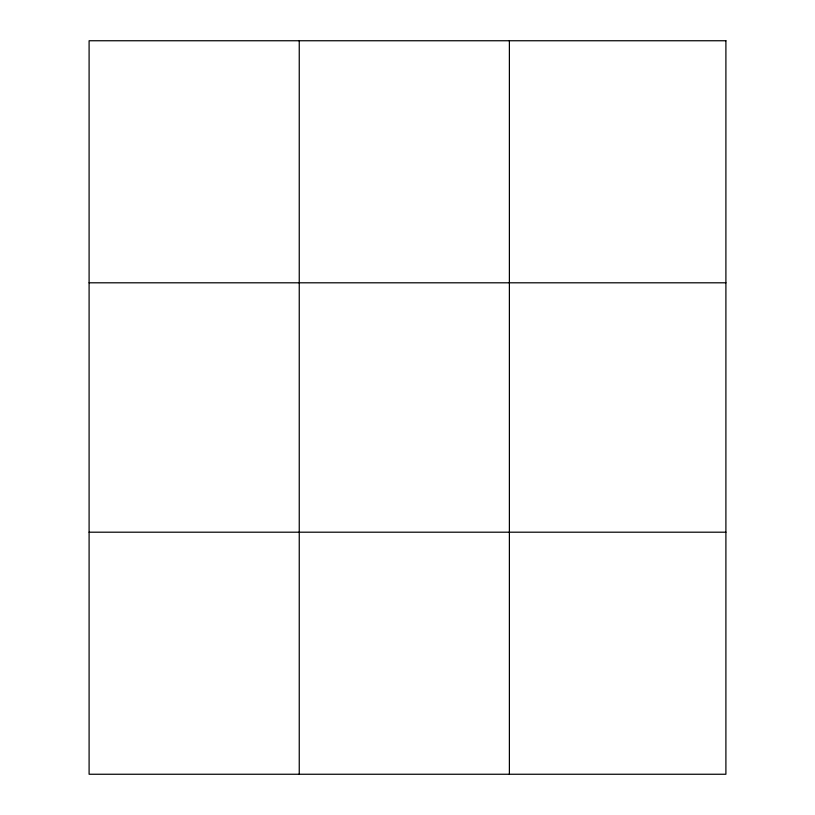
<?xml version="1.0" encoding="UTF-8"?>
<svg xmlns="http://www.w3.org/2000/svg" width="815" height="815" viewBox="0 0 815 815"><rect width="100%" height="100%" fill="white"/><g stroke="black" fill="none" stroke-linecap="round" stroke-linejoin="round"><path stroke-width="1.22" d="M299.248 774.25L299.248 40.75M509.385 774.25L509.385 40.75M89.1 282.805L725.9 282.805M89.1 532.195L725.9 532.195M725.9 40.75L725.9 774.25L89.1 774.25L89.1 40.75L725.9 40.75"/></g></svg>
